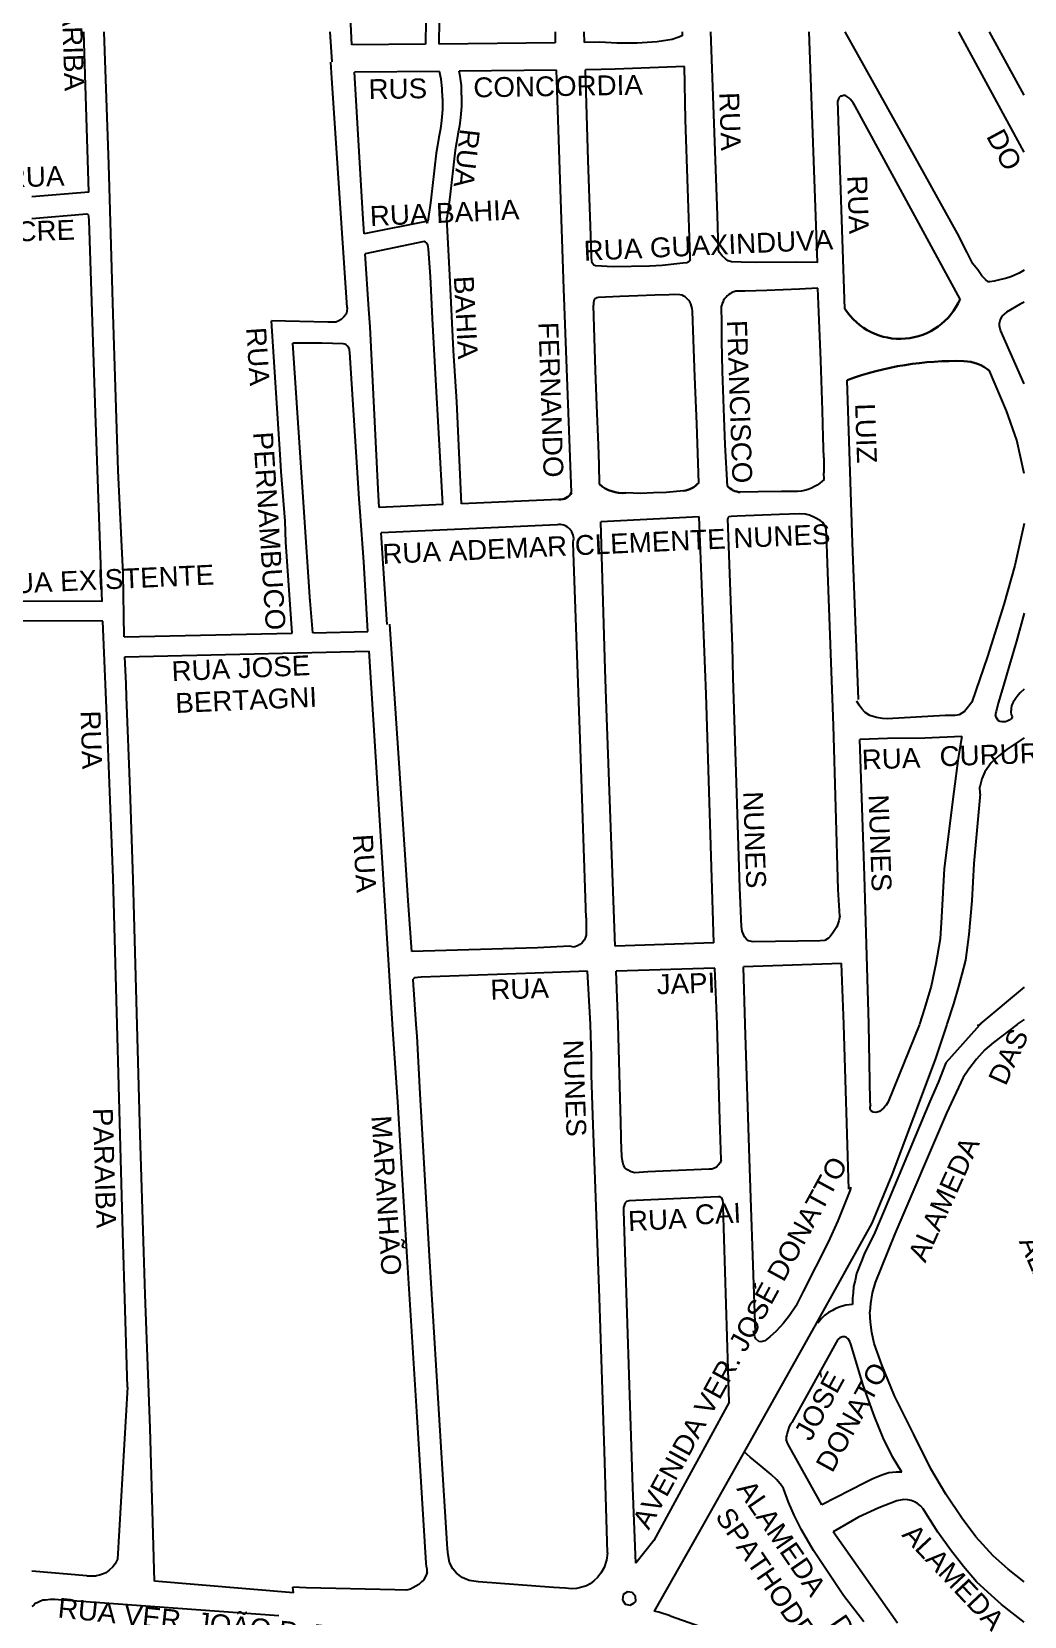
# Model space of a CAD drawing. Header units: millimetres. Extents: x 583 to 26013, y 350 to 21391.
# Drawn here: x 15091 to 15591, y 17086 to 17884 of the extents above; entities that cross this region are included whole.
import ezdxf

# ---------------------------------------------------------------- set-up
doc = ezdxf.new("R2010")
doc.units = ezdxf.units.MM
for name, color, linetype in [('105-QUADRAS_ESTRADAS', 80, 'Continuous'), ('110-CERCA_DE_ARAME', 10, 'Continuous'), ('RIOS', 140, 'Continuous')]:
    doc.layers.add(name, color=color, linetype=linetype)
doc.styles.add('EU', font='arial.ttf', dxfattribs={"height": 10})

msp = doc.modelspace()

# ---------------------------------------------------------------- linework, layer by layer
at = {"color": 0, "linetype": 'Continuous'}
for p, q in [((15290.67884, 17983.90372), (15289.61348, 17877.6609)), ((15296.45314, 17877.73433), (15297.67834, 17983.98698)), ((15377.31551, 17878.60241), (15369.63978, 17878.52001)), ((15289.61348, 17877.6609), (15252.46097, 17877.26206)), ((15354.81289, 17878.36084), (15296.45314, 17877.73433)), ((15296.66206, 17863.95804), (15253.73124, 17863.49716)), ((15355.57995, 17864.63847), (15306.53461, 17864.06403)), ((15378.11551, 17864.90241), (15370.16382, 17864.80928)), ((15356.71551, 17648.40241), (15307.71292, 17646.19786)), ((15298.20301, 17645.77002), (15266.29599, 17644.33457)), ((15355.81551, 17635.60241), (15267.154, 17631.61366)), ((15126.69072, 17596.97483), (15071.98746, 17597.17615)), ((15127.09564, 17586.97327), (15072.0349, 17587.17591)), ((15137.84634, 17579.10062), (15222.3917, 17581.01201)), ((15232.7246, 17581.24562), (15260.5819, 17581.87375)), ((15138.1741, 17569.10548), (15261.20701, 17571.88699))]:
    msp.add_line(p, q, dxfattribs=at)
at = {"color": 0, "linetype": 'Continuous', "lineweight": 30}
for centre, radius, start, end in [((15528.54299, 17762.17879), 32.93649, 212.66436182, 336.79751541), ((15556.51084, 17558.62497), 159.47723, 88.46350476, 109.98123066), ((15560.07544, 17697.07806), 20.97888, 49.80325714, 88.05624094), ((15388.84438, 17668.60374), 17.07377, 227.07072496, 275.27985501), ((15418.31083, 17664.24536), 11.60564, 275.95814381, 320.10955996), ((15448.61216, 17661.18419), 9.1952, 221.4073376, 266.90388732), ((15357.51917, 17654.5343), 6.18432, 262.53325241, 334.81304055)]:
    msp.add_arc(centre, radius, start, end, dxfattribs=at)
at = {"color": 0, "linetype": 'Continuous'}
msp.add_arc((15357.03147, 17628.53412), 7.17212, 346.84968009, 99.76102576, dxfattribs=at)
at = {"layer": '105-QUADRAS_ESTRADAS', "color": 0, "linetype": 'Continuous'}
for p, q in [((15252.46097, 17877.26206), (15250.70495, 17911.52429)), ((15120.01551, 17803.20241), (15117.41551, 17883.90241)), ((15130.01551, 17817.00241), (15127.71551, 17883.90241)), ((15242.51551, 17868.70241), (15241.61551, 17883.90241)), ((15354.91551, 17883.90241), (15354.81289, 17878.36084)), ((15369.63978, 17878.52001), (15369.41551, 17883.90241)), ((15385.91551, 17878.20241), (15377.31551, 17878.60241)), ((15406.31551, 17878.80241), (15396.21551, 17878.10241)), ((15413.71551, 17880.10241), (15406.31551, 17878.80241)), ((15416.61551, 17881.00241), (15413.71551, 17880.10241)), ((15418.81551, 17881.80241), (15416.61551, 17881.00241)), ((15418.91551, 17883.90241), (15418.81551, 17881.80241)), ((15436.61551, 17791.50241), (15433.31551, 17883.90241)), ((15486.91551, 17767.70241), (15482.81551, 17883.90241)), ((15532.11551, 17827.90241), (15500.91551, 17883.90241)), ((15591.11551, 17823.30241), (15558.21551, 17883.90241)), ((15591.11551, 17852.00241), (15573.61551, 17883.90241)), ((15396.21551, 17878.10241), (15385.91551, 17878.20241)), ((15242.41551, 17860.50241), (15241.91551, 17868.60241)), ((15258.01551, 17792.20241), (15253.73124, 17863.49716)), ((15297.41551, 17860.00241), (15296.66206, 17863.95804)), ((15307.02004, 17861.51552), (15306.53461, 17864.06403)), ((15359.21551, 17754.50241), (15355.57995, 17864.63847)), ((15371.51551, 17819.30241), (15370.16382, 17864.80928)), ((15385.01551, 17865.10241), (15378.11551, 17864.90241)), ((15420.01551, 17866.40241), (15385.01551, 17865.10241)), ((15420.51551, 17839.60241), (15420.01551, 17866.40241)), ((15298.01551, 17855.30241), (15297.41551, 17860.00241)), ((15298.11551, 17850.40241), (15298.01551, 17855.30241)), ((15307.62004, 17856.81552), (15307.02004, 17861.51552)), ((15307.72004, 17851.91552), (15307.62004, 17856.81552)), ((15298.11551, 17850.40241), (15298.11551, 17844.70241)), ((15307.72004, 17851.91552), (15307.72004, 17846.21552)), ((15497.81551, 17850.60241), (15497.31551, 17849.20241)), ((15500.81551, 17744.40241), (15497.31551, 17849.20241)), ((15498.61551, 17851.40241), (15497.81551, 17850.60241)), ((15499.31551, 17851.50241), (15498.61551, 17851.40241)), ((15500.11551, 17851.80241), (15499.31551, 17851.50241)), ((15501.11551, 17851.80241), (15500.11551, 17851.80241)), ((15501.81551, 17851.30241), (15501.11551, 17851.80241)), ((15502.71551, 17850.70241), (15501.81551, 17851.30241)), ((15503.41551, 17850.00241), (15502.71551, 17850.70241)), ((15504.51551, 17848.80241), (15503.41551, 17850.00241)), ((15505.11551, 17847.80241), (15504.51551, 17848.80241)), ((15506.01551, 17846.50241), (15505.11551, 17847.80241)), ((15297.61551, 17839.30241), (15297.11551, 17835.00241)), ((15298.11551, 17844.70241), (15297.61551, 17839.30241)), ((15307.22004, 17840.81552), (15306.72004, 17836.51552)), ((15307.72004, 17846.21552), (15307.22004, 17840.81552)), ((15422.91551, 17770.40241), (15420.51551, 17839.60241)), ((15558.81551, 17749.20241), (15506.01551, 17846.50241)), ((15296.21551, 17830.80241), (15295.51551, 17826.60241)), ((15297.11551, 17835.00241), (15296.21551, 17830.80241)), ((15305.82004, 17832.31552), (15305.12004, 17828.11552)), ((15306.72004, 17836.51552), (15305.82004, 17832.31552)), ((15294.91551, 17822.70241), (15294.11551, 17815.40241)), ((15295.51551, 17826.60241), (15294.91551, 17822.70241)), ((15304.52004, 17824.21552), (15303.72004, 17816.91552)), ((15305.12004, 17828.11552), (15304.52004, 17824.21552)), ((15557.51551, 17782.30241), (15532.11551, 17827.90241)), ((15132.21551, 17741.70241), (15130.01551, 17817.00241)), ((15294.11551, 17815.40241), (15292.91551, 17804.90241)), ((15303.72004, 17816.91552), (15302.52004, 17806.41552)), ((15373.21551, 17771.80241), (15371.51551, 17819.30241)), ((15120.01551, 17803.20241), (15091.21551, 17800.80241)), ((15091.21551, 17800.80241), (15091.21551, 17800.80241)), ((15292.91551, 17804.90241), (15292.01551, 17797.70241)), ((15301.62004, 17799.21552), (15300.32004, 17790.01552)), ((15302.52004, 17806.41552), (15301.62004, 17799.21552)), ((15258.61551, 17782.20241), (15258.01551, 17792.20241)), ((15292.01551, 17797.70241), (15290.71551, 17788.50241)), ((15437.21551, 17773.90241), (15436.61551, 17791.50241)), ((15091.21551, 17789.70241), (15091.21551, 17789.70241)), ((15290.71551, 17788.50241), (15258.61551, 17782.20241)), ((15288.91551, 17778.20241), (15259.21551, 17772.00241)), ((15289.51551, 17778.00241), (15288.91551, 17778.20241)), ((15290.01551, 17777.60241), (15289.51551, 17778.00241)), ((15290.31551, 17777.30241), (15290.01551, 17777.60241)), ((15290.51551, 17777.00241), (15290.31551, 17777.30241)), ((15290.71551, 17776.50241), (15290.51551, 17777.00241)), ((15290.91551, 17775.70241), (15290.71551, 17776.50241)), ((15291.01551, 17774.40241), (15290.91551, 17775.70241)), ((15261.01551, 17744.20241), (15259.21551, 17772.00241)), ((15292.01551, 17760.70241), (15291.01551, 17774.40241)), ((15373.21551, 17770.10241), (15373.21551, 17771.80241)), ((15373.31551, 17768.50241), (15373.21551, 17770.10241)), ((15373.51551, 17767.50241), (15373.31551, 17768.50241)), ((15373.91551, 17767.00241), (15373.51551, 17767.50241)), ((15374.41551, 17766.40241), (15373.91551, 17767.00241)), ((15419.21551, 17767.30241), (15408.71551, 17766.20241)), ((15421.11551, 17767.60241), (15419.21551, 17767.30241)), ((15421.71551, 17767.80241), (15421.11551, 17767.60241)), ((15422.31551, 17768.20241), (15421.71551, 17767.80241)), ((15422.81551, 17768.80241), (15422.31551, 17768.20241)), ((15422.91551, 17769.00241), (15422.81551, 17768.80241)), ((15422.91551, 17769.00241), (15422.91551, 17770.40241)), ((15437.71551, 17772.80241), (15437.21551, 17773.90241)), ((15438.91551, 17771.00241), (15437.71551, 17772.80241)), ((15440.61551, 17769.50241), (15438.91551, 17771.00241)), ((15442.01551, 17768.60241), (15440.61551, 17769.50241)), ((15443.61551, 17768.10241), (15442.01551, 17768.60241)), ((15448.51551, 17767.90241), (15443.61551, 17768.10241)), ((15456.51551, 17767.70241), (15448.51551, 17767.90241)), ((15476.41551, 17767.80241), (15456.51551, 17767.70241)), ((15486.91551, 17767.70241), (15476.41551, 17767.80241)), ((15293.11551, 17739.50241), (15292.01551, 17760.70241)), ((15303.71551, 17723.40241), (15301.81551, 17761.30241)), ((15375.11551, 17766.00241), (15374.41551, 17766.40241)), ((15384.01551, 17765.50241), (15375.11551, 17766.00241)), ((15402.31551, 17765.80241), (15384.01551, 17765.50241)), ((15408.71551, 17766.20241), (15402.31551, 17765.80241)), ((15588.51551, 17762.40241), (15584.31551, 17760.50241)), ((15591.11551, 17763.80241), (15588.51551, 17762.40241)), ((15363.11551, 17651.90241), (15359.21551, 17754.50241)), ((15396.51551, 17750.90241), (15387.51551, 17750.60241)), ((15405.01551, 17751.30241), (15396.51551, 17750.90241)), ((15412.21551, 17751.40241), (15405.01551, 17751.30241)), ((15415.11551, 17751.50241), (15412.21551, 17751.40241)), ((15417.71551, 17751.40241), (15415.11551, 17751.50241)), ((15418.91551, 17751.20241), (15417.71551, 17751.40241)), ((15419.71551, 17750.80241), (15418.91551, 17751.20241)), ((15441.51551, 17750.90241), (15440.91551, 17750.30241)), ((15442.31551, 17751.50241), (15441.51551, 17750.90241)), ((15443.21551, 17752.10241), (15442.31551, 17751.50241)), ((15443.91551, 17752.60241), (15443.21551, 17752.10241)), ((15444.81551, 17752.90241), (15443.91551, 17752.60241)), ((15445.91551, 17753.20241), (15444.81551, 17752.90241)), ((15450.31551, 17753.20241), (15445.91551, 17753.20241)), ((15461.41551, 17753.60241), (15450.31551, 17753.20241)), ((15477.91551, 17754.30241), (15461.41551, 17753.60241)), ((15487.21551, 17754.70241), (15477.91551, 17754.30241)), ((15487.71551, 17742.60241), (15487.21551, 17754.70241)), ((15261.61551, 17735.30241), (15261.01551, 17744.20241)), ((15374.21551, 17747.50241), (15374.11551, 17746.20241)), ((15374.51551, 17735.20241), (15374.11551, 17746.20241)), ((15374.31551, 17748.30241), (15374.21551, 17747.50241)), ((15374.51551, 17749.00241), (15374.31551, 17748.30241)), ((15374.81551, 17749.40241), (15374.51551, 17749.00241)), ((15375.11551, 17749.60241), (15374.81551, 17749.40241)), ((15375.61551, 17749.90241), (15375.11551, 17749.60241)), ((15376.61551, 17750.00241), (15375.61551, 17749.90241)), ((15387.51551, 17750.60241), (15376.61551, 17750.00241)), ((15420.31551, 17750.40241), (15419.71551, 17750.80241)), ((15420.81551, 17749.90241), (15420.31551, 17750.40241)), ((15421.61551, 17749.10241), (15420.81551, 17749.90241)), ((15422.21551, 17748.50241), (15421.61551, 17749.10241)), ((15422.61551, 17747.80241), (15422.21551, 17748.50241)), ((15423.11551, 17746.90241), (15422.61551, 17747.80241)), ((15423.61551, 17745.70241), (15423.11551, 17746.90241)), ((15423.91551, 17744.50241), (15423.61551, 17745.70241)), ((15424.01551, 17743.20241), (15423.91551, 17744.50241)), ((15424.51551, 17728.80241), (15424.01551, 17743.20241)), ((15439.01551, 17747.00241), (15438.71551, 17745.80241)), ((15438.81551, 17736.80241), (15438.71551, 17745.80241)), ((15439.41551, 17747.90241), (15439.01551, 17747.00241)), ((15439.71551, 17748.70241), (15439.41551, 17747.90241)), ((15440.31551, 17749.60241), (15439.71551, 17748.70241)), ((15440.91551, 17750.30241), (15440.31551, 17749.60241)), ((15589.11551, 17746.70241), (15582.21551, 17742.60241)), ((15591.11551, 17747.70241), (15589.11551, 17746.70241)), ((15134.81551, 17663.00241), (15132.21551, 17741.70241)), ((15213.21551, 17720.20241), (15212.01551, 17738.30241)), ((15375.21551, 17713.30241), (15374.51551, 17735.20241)), ((15438.81551, 17728.10241), (15438.81551, 17736.80241)), ((15488.61551, 17718.40241), (15487.71551, 17742.60241)), ((15579.01551, 17738.90241), (15578.61551, 17737.50241)), ((15578.61551, 17735.80241), (15578.61551, 17737.50241)), ((15579.11551, 17733.60241), (15578.61551, 17735.80241)), ((15579.91551, 17740.60241), (15579.01551, 17738.90241)), ((15582.21551, 17742.60241), (15579.91551, 17740.60241)), ((15228.51551, 17641.90241), (15222.71551, 17727.00241)), ((15237.41551, 17727.00241), (15222.71551, 17727.00241)), ((15248.01551, 17726.80241), (15237.41551, 17727.00241)), ((15425.21551, 17710.10241), (15424.51551, 17728.80241)), ((15439.21551, 17713.00241), (15438.81551, 17728.10241)), ((15591.11551, 17706.50241), (15579.11551, 17733.60241)), ((15216.41551, 17671.00241), (15213.21551, 17720.20241)), ((15248.91551, 17726.60241), (15248.01551, 17726.80241)), ((15249.61551, 17726.20241), (15248.91551, 17726.60241)), ((15250.21551, 17725.60241), (15249.61551, 17726.20241)), ((15250.71551, 17724.90241), (15250.21551, 17725.60241)), ((15251.21551, 17724.00241), (15250.71551, 17724.90241)), ((15251.31551, 17723.50241), (15251.21551, 17724.00241)), ((15251.51551, 17722.30241), (15251.31551, 17723.50241)), ((15298.20301, 17645.77002), (15294.51551, 17711.70241)), ((15375.81551, 17695.60241), (15375.21551, 17713.30241)), ((15439.91551, 17689.50241), (15439.21551, 17713.00241)), ((15489.51551, 17693.10241), (15488.61551, 17718.40241)), ((15582.21551, 17693.00241), (15573.61551, 17713.10241)), ((15426.21551, 17686.40241), (15425.21551, 17710.10241)), ((15504.61551, 17626.50241), (15502.01551, 17708.50241)), ((15307.71292, 17646.19786), (15305.31551, 17697.50241)), ((15376.61551, 17675.80241), (15375.81551, 17695.60241)), ((15440.41551, 17675.90241), (15439.91551, 17689.50241)), ((15489.91551, 17679.70241), (15489.51551, 17693.10241)), ((15587.41551, 17678.20241), (15582.21551, 17693.00241)), ((15427.21551, 17656.80241), (15426.21551, 17686.40241)), ((15490.21551, 17669.30241), (15489.91551, 17679.70241)), ((15377.01551, 17665.90241), (15376.61551, 17675.80241)), ((15441.71551, 17655.10241), (15440.41551, 17675.90241)), ((15591.11551, 17661.50241), (15587.41551, 17678.20241)), ((15216.91551, 17662.40241), (15216.41551, 17671.00241)), ((15377.21551, 17656.10241), (15377.01551, 17665.90241)), ((15490.21551, 17669.30241), (15490.21551, 17661.80241)), ((15136.51551, 17628.00241), (15134.81551, 17663.00241)), ((15486.81551, 17655.60241), (15485.51551, 17654.90241)), ((15488.21551, 17656.60241), (15486.81551, 17655.60241)), ((15489.41551, 17657.50241), (15488.21551, 17656.60241)), ((15490.31551, 17658.40241), (15489.41551, 17657.50241)), ((15490.31551, 17658.40241), (15490.21551, 17661.80241)), ((15256.71551, 17642.10241), (15256.11551, 17648.70241)), ((15266.29599, 17644.33457), (15265.67418, 17653.55347)), ((15397.81551, 17651.40241), (15390.41551, 17651.60241)), ((15404.41551, 17651.60241), (15397.81551, 17651.40241)), ((15410.81551, 17651.90241), (15404.41551, 17651.60241)), ((15419.51551, 17652.70241), (15410.81551, 17651.90241)), ((15457.11551, 17652.10241), (15448.11551, 17652.00241)), ((15468.91551, 17652.30241), (15457.11551, 17652.10241)), ((15476.91551, 17652.40241), (15468.91551, 17652.30241)), ((15478.81551, 17652.60241), (15476.91551, 17652.40241)), ((15480.41551, 17652.90241), (15478.81551, 17652.60241)), ((15482.21551, 17653.40241), (15480.41551, 17652.90241)), ((15483.91551, 17654.00241), (15482.21551, 17653.40241)), ((15485.51551, 17654.90241), (15483.91551, 17654.00241)), ((15231.31551, 17599.30241), (15228.51551, 17641.90241)), ((15258.51551, 17617.00241), (15256.71551, 17642.10241)), ((15427.41551, 17639.60241), (15377.91551, 17637.00241)), ((15430.91551, 17550.30241), (15427.41551, 17639.60241)), ((15442.31551, 17639.60241), (15441.91551, 17639.10241)), ((15443.51551, 17639.80241), (15442.31551, 17639.60241)), ((15446.61551, 17639.90241), (15443.51551, 17639.80241)), ((15467.81551, 17640.70241), (15446.61551, 17639.90241)), ((15219.21551, 17626.90241), (15218.81551, 17637.40241)), ((15270.27418, 17585.35347), (15267.154, 17631.61366)), ((15380.11551, 17562.70241), (15377.91551, 17637.00241)), ((15441.91551, 17639.10241), (15441.81551, 17638.60241)), ((15444.21551, 17574.40241), (15441.81551, 17638.60241)), ((15591.11551, 17636.30241), (15586.41551, 17615.10241)), ((15137.21551, 17611.00241), (15136.51551, 17628.00241)), ((15222.3917, 17581.01201), (15219.21551, 17626.90241)), ((15364.11551, 17621.50241), (15364.01551, 17626.90241)), ((15507.71551, 17547.60241), (15504.61551, 17626.50241)), ((15260.5819, 17581.87375), (15258.51551, 17617.00241)), ((15367.51551, 17527.80241), (15364.11551, 17621.50241)), ((15495.11551, 17534.50241), (15492.01551, 17616.20241)), ((15137.84634, 17579.10062), (15137.21551, 17611.00241)), ((15586.41551, 17615.10241), (15580.91551, 17595.50241)), ((15232.7246, 17581.24562), (15231.31551, 17599.30241)), ((15231.41551, 17597.20241), (15231.31551, 17597.90241)), ((15231.51551, 17596.60241), (15231.41551, 17597.20241)), ((15231.52737, 17596.58759), (15231.51551, 17596.60241)), ((15580.91551, 17595.50241), (15572.61551, 17569.20241)), ((15591.11551, 17591.00241), (15587.21551, 17577.00241)), ((15587.21551, 17577.00241), (15583.71551, 17565.00241)), ((15138.71551, 17555.50241), (15138.1741, 17569.10548)), ((15444.51551, 17558.50241), (15444.21551, 17574.40241)), ((15572.61551, 17569.20241), (15564.71551, 17546.30241)), ((15380.71551, 17543.00241), (15380.11551, 17562.70241)), ((15583.71551, 17565.00241), (15580.61551, 17554.60241)), ((15138.91551, 17548.90241), (15138.71551, 17555.50241)), ((15447.81551, 17452.70241), (15444.51551, 17558.50241)), ((15580.61551, 17554.60241), (15578.01551, 17545.80241)), ((15591.11551, 17552.80241), (15589.11551, 17551.00241)), ((15434.81551, 17425.10241), (15430.91551, 17550.30241)), ((15506.91551, 17546.40241), (15506.81551, 17546.90241)), ((15507.91551, 17544.70241), (15506.91551, 17546.40241)), ((15509.31551, 17542.90241), (15507.91551, 17544.70241)), ((15563.11551, 17544.00241), (15561.01551, 17541.60241)), ((15564.71551, 17546.30241), (15563.11551, 17544.00241)), ((15578.01551, 17545.80241), (15576.91551, 17541.50241)), ((15584.71551, 17544.40241), (15584.51551, 17543.20241)), ((15585.11551, 17545.30241), (15584.71551, 17544.40241)), ((15585.61551, 17546.30241), (15585.11551, 17545.30241)), ((15586.31551, 17547.50241), (15585.61551, 17546.30241)), ((15587.01551, 17548.50241), (15586.31551, 17547.50241)), ((15588.11551, 17549.80241), (15587.01551, 17548.50241)), ((15589.11551, 17551.00241), (15588.11551, 17549.80241)), ((15385.11551, 17423.30241), (15380.71551, 17543.00241)), ((15511.01551, 17541.00241), (15509.31551, 17542.90241)), ((15513.41551, 17539.60241), (15511.01551, 17541.00241)), ((15516.71551, 17538.60241), (15513.41551, 17539.60241)), ((15519.71551, 17538.00241), (15516.71551, 17538.60241)), ((15522.11551, 17537.80241), (15519.71551, 17538.00241)), ((15551.31551, 17539.50241), (15522.11551, 17537.80241)), ((15553.81551, 17539.60241), (15551.31551, 17539.50241)), ((15556.41551, 17539.50241), (15553.81551, 17539.60241)), ((15558.31551, 17539.90241), (15556.41551, 17539.50241)), ((15561.01551, 17541.60241), (15558.31551, 17539.90241)), ((15576.71551, 17540.50241), (15576.61551, 17539.70241)), ((15576.91551, 17538.70241), (15576.61551, 17539.70241)), ((15576.91551, 17541.50241), (15576.71551, 17540.50241)), ((15577.41551, 17537.80241), (15576.91551, 17538.70241)), ((15578.01551, 17537.00241), (15577.41551, 17537.80241)), ((15578.81551, 17536.50241), (15578.01551, 17537.00241)), ((15579.91551, 17536.30241), (15578.81551, 17536.50241)), ((15580.81551, 17536.30241), (15579.91551, 17536.30241)), ((15581.71551, 17536.40241), (15580.81551, 17536.30241)), ((15582.61551, 17536.70241), (15581.71551, 17536.40241)), ((15583.51551, 17537.10241), (15582.61551, 17536.70241)), ((15584.61551, 17537.90241), (15583.51551, 17537.10241)), ((15584.51551, 17543.20241), (15584.51551, 17542.10241)), ((15584.61551, 17541.00241), (15584.51551, 17542.10241)), ((15584.71551, 17540.00241), (15584.61551, 17541.00241)), ((15585.21551, 17539.00241), (15584.61551, 17537.90241)), ((15585.21551, 17539.00241), (15584.71551, 17540.00241)), ((15370.51551, 17437.60241), (15367.51551, 17527.80241)), ((15497.41551, 17451.80241), (15495.11551, 17534.50241)), ((15522.21551, 17527.90241), (15508.31551, 17527.40241)), ((15510.61551, 17458.80241), (15508.31551, 17527.40241)), ((15559.61551, 17529.00241), (15541.11551, 17528.10241)), ((15559.61551, 17529.00241), (15557.91551, 17518.10241)), ((15591.11551, 17528.30241), (15582.41551, 17522.40241)), ((15582.41551, 17522.40241), (15578.41551, 17519.20241)), ((15557.91551, 17518.10241), (15555.61551, 17501.30241)), ((15574.51551, 17515.70241), (15571.31551, 17511.10241)), ((15578.41551, 17519.20241), (15574.51551, 17515.70241)), ((15569.71551, 17507.70241), (15568.81551, 17503.60241)), ((15569.01551, 17500.00241), (15568.81551, 17503.60241)), ((15571.31551, 17511.10241), (15569.71551, 17507.70241)), ((15132.31551, 17457.70241), (15130.51551, 17501.00241)), ((15142.31551, 17457.10241), (15140.71551, 17502.30241)), ((15555.61551, 17501.30241), (15550.81551, 17462.40241)), ((15569.01551, 17500.00241), (15565.81551, 17464.90241)), ((15565.81551, 17464.90241), (15564.81551, 17446.10241)), ((15145.91551, 17328.30241), (15142.31551, 17457.10241)), ((15512.81551, 17384.00241), (15510.61551, 17458.80241)), ((15550.81551, 17462.40241), (15549.41551, 17437.90241)), ((15282.61551, 17420.60241), (15280.91551, 17443.80241)), ((15564.81551, 17446.10241), (15563.21551, 17429.20241)), ((15370.51551, 17437.60241), (15370.41551, 17428.90241)), ((15549.41551, 17437.90241), (15548.71551, 17427.10241)), ((15367.31551, 17424.10241), (15366.11551, 17423.50241)), ((15368.31551, 17424.80241), (15367.31551, 17424.10241)), ((15369.41551, 17426.30241), (15368.31551, 17424.80241)), ((15370.01551, 17427.30241), (15369.41551, 17426.30241)), ((15370.41551, 17428.90241), (15370.01551, 17427.30241)), ((15434.81551, 17425.10241), (15385.11551, 17423.30241)), ((15548.71551, 17427.10241), (15546.61551, 17414.50241)), ((15563.21551, 17429.20241), (15561.51551, 17416.30241)), ((15345.91551, 17422.50241), (15282.61551, 17420.60241)), ((15362.31551, 17423.30241), (15345.91551, 17422.50241)), ((15364.21551, 17422.90241), (15362.31551, 17423.30241)), ((15366.11551, 17423.50241), (15364.21551, 17422.90241)), ((15561.51551, 17416.30241), (15559.61551, 17409.30241)), ((15287.31551, 17407.70241), (15285.61551, 17407.50241)), ((15344.81551, 17409.80241), (15287.31551, 17407.70241)), ((15371.11551, 17410.70241), (15344.81551, 17409.80241)), ((15372.71551, 17384.00241), (15371.11551, 17410.70241)), ((15435.31551, 17412.30241), (15385.51551, 17410.80241)), ((15386.51551, 17384.00241), (15385.51551, 17410.80241)), ((15436.41551, 17384.00241), (15435.31551, 17412.30241)), ((15499.11551, 17414.60241), (15449.71551, 17412.90241)), ((15450.51551, 17384.00241), (15449.71551, 17412.90241)), ((15500.31551, 17384.00241), (15499.11551, 17414.60241)), ((15546.61551, 17414.50241), (15544.21551, 17403.20241)), ((15559.61551, 17409.30241), (15558.01551, 17403.00241)), ((15283.61551, 17407.00241), (15283.41551, 17406.70241)), ((15283.41551, 17406.40241), (15283.41551, 17406.70241)), ((15284.91551, 17384.00241), (15283.41551, 17406.40241)), ((15283.81551, 17407.20241), (15283.61551, 17407.00241)), ((15284.21551, 17407.40241), (15283.81551, 17407.20241)), ((15285.61551, 17407.50241), (15284.21551, 17407.40241)), ((15544.21551, 17403.20241), (15540.81551, 17392.00241)), ((15558.01551, 17403.00241), (15555.51551, 17394.30241)), ((15591.11551, 17402.70241), (15568.71551, 17384.00241)), ((15540.81551, 17392.00241), (15538.41551, 17384.00241)), ((15555.51551, 17394.30241), (15552.11551, 17384.00241)), ((15372.71551, 17384.00241), (15372.71551, 17384.00241)), ((15373.11551, 17367.80241), (15372.71551, 17383.90241)), ((15386.51551, 17384.00241), (15386.51551, 17384.00241)), ((15388.01551, 17334.60241), (15386.51551, 17383.90241)), ((15436.41551, 17384.00241), (15436.41551, 17384.00241)), ((15437.81551, 17335.90241), (15436.41551, 17383.90241)), ((15450.51551, 17384.00241), (15450.51551, 17384.00241)), ((15452.81551, 17316.40241), (15450.51551, 17383.90241)), ((15500.31551, 17384.00241), (15500.31551, 17384.00241)), ((15502.81551, 17300.90241), (15500.31551, 17383.90241)), ((15512.81551, 17384.00241), (15512.81551, 17384.00241)), ((15513.51551, 17345.60241), (15512.81551, 17383.90241)), ((15538.41551, 17383.90241), (15522.61551, 17344.90241)), ((15538.41551, 17384.00241), (15538.41551, 17384.00241)), ((15552.11551, 17383.90241), (15546.21551, 17366.20241)), ((15570.17415, 17385.22011), (15551.71551, 17364.60241)), ((15552.11551, 17384.00241), (15552.11551, 17384.00241)), ((15568.71551, 17383.90241), (15567.81551, 17383.10241)), ((15567.91551, 17383.90241), (15567.81551, 17383.10241)), ((15567.91551, 17384.00241), (15567.91551, 17384.00241)), ((15568.71551, 17384.00241), (15568.71551, 17384.00241)), ((15587.61551, 17383.90241), (15575.71551, 17374.90241)), ((15591.11551, 17386.40241), (15587.61551, 17384.00241)), ((15587.61551, 17384.00241), (15587.61551, 17384.00241)), ((15373.21551, 17358.50241), (15373.11551, 17367.80241)), ((15571.31551, 17371.20241), (15567.11551, 17366.50241)), ((15575.71551, 17374.90241), (15571.31551, 17371.20241)), ((15546.21551, 17366.20241), (15524.41551, 17308.20241)), ((15551.71551, 17364.60241), (15547.71551, 17354.70241)), ((15563.21551, 17361.40241), (15560.31551, 17357.20241)), ((15567.11551, 17366.50241), (15563.21551, 17361.40241)), ((15547.71551, 17354.70241), (15543.61551, 17345.10241)), ((15560.31551, 17357.20241), (15552.01551, 17339.30241)), ((15513.61551, 17343.30241), (15513.51551, 17345.60241)), ((15543.61551, 17345.10241), (15520.61551, 17290.20241)), ((15522.61551, 17344.90241), (15521.61551, 17343.20241)), ((15377.11551, 17246.20241), (15373.91551, 17338.10241)), ((15438.41551, 17315.70241), (15437.81551, 17335.90241)), ((15513.61551, 17343.30241), (15513.51551, 17342.60241)), ((15513.51551, 17341.60241), (15513.51551, 17342.60241)), ((15513.71551, 17340.80241), (15513.51551, 17341.60241)), ((15514.21551, 17340.20241), (15513.71551, 17340.80241)), ((15515.01551, 17339.70241), (15514.21551, 17340.20241)), ((15516.31551, 17339.60241), (15515.01551, 17339.70241)), ((15518.21551, 17340.10241), (15516.31551, 17339.60241)), ((15519.31551, 17340.90241), (15518.21551, 17340.10241)), ((15520.41551, 17341.90241), (15519.31551, 17340.90241)), ((15521.61551, 17343.20241), (15520.41551, 17341.90241)), ((15552.01551, 17339.30241), (15526.01551, 17278.50241)), ((15147.71551, 17269.40241), (15145.91551, 17328.30241)), ((15388.31551, 17320.10241), (15388.01551, 17334.60241)), ((15436.11551, 17312.10241), (15435.11551, 17311.50241)), ((15437.01551, 17313.00241), (15436.11551, 17312.10241)), ((15438.01551, 17314.20241), (15437.01551, 17313.00241)), ((15438.41551, 17315.70241), (15438.01551, 17314.20241)), ((15453.41551, 17296.60241), (15452.81551, 17316.40241)), ((15432.41551, 17311.10241), (15401.51551, 17309.70241)), ((15433.81551, 17311.10241), (15432.41551, 17311.10241)), ((15435.11551, 17311.50241), (15433.81551, 17311.10241)), ((15524.41551, 17308.20241), (15514.31551, 17283.80241)), ((15437.11551, 17297.10241), (15395.51551, 17295.20241)), ((15438.01551, 17297.00241), (15437.11551, 17297.10241)), ((15438.61551, 17296.50241), (15438.01551, 17297.00241)), ((15439.01551, 17296.10241), (15438.61551, 17296.50241)), ((15439.31551, 17295.30241), (15439.01551, 17296.10241)), ((15455.71551, 17228.70241), (15453.41551, 17296.60241)), ((15503.21551, 17300.10241), (15497.21551, 17285.00241)), ((15503.81551, 17302.00241), (15503.21551, 17300.10241)), ((15389.71551, 17293.30241), (15389.51551, 17292.00241)), ((15389.51551, 17290.10241), (15389.51551, 17292.00241)), ((15393.91551, 17150.60241), (15389.51551, 17290.10241)), ((15390.11551, 17294.10241), (15389.71551, 17293.30241)), ((15390.81551, 17294.70241), (15390.11551, 17294.10241)), ((15392.11551, 17295.00241), (15390.81551, 17294.70241)), ((15395.51551, 17295.20241), (15392.11551, 17295.00241)), ((15439.41551, 17294.10241), (15439.31551, 17295.30241)), ((15439.51551, 17292.30241), (15439.41551, 17294.10241)), ((15442.51551, 17193.70241), (15439.51551, 17292.30241)), ((15520.61551, 17290.20241), (15515.81551, 17279.10241)), ((15514.31551, 17283.80241), (15486.51551, 17233.70241)), ((15497.21551, 17285.00241), (15492.41551, 17274.20241)), ((15492.41551, 17274.20241), (15479.81551, 17249.40241)), ((15512.51551, 17272.30241), (15510.71551, 17268.70241)), ((15515.81551, 17279.10241), (15512.51551, 17272.30241)), ((15526.01551, 17278.50241), (15516.01551, 17254.00241)), ((15148.41551, 17247.90241), (15147.71551, 17269.40241)), ((15509.41551, 17265.60241), (15507.91551, 17261.90241)), ((15510.71551, 17268.70241), (15509.41551, 17265.60241)), ((15506.71551, 17258.40241), (15505.91551, 17255.00241)), ((15507.91551, 17261.90241), (15506.71551, 17258.40241)), ((15479.81551, 17249.40241), (15476.01551, 17242.00241)), ((15504.91551, 17248.80241), (15504.61551, 17246.00241)), ((15505.21551, 17252.00241), (15504.91551, 17248.80241)), ((15505.91551, 17255.00241), (15505.21551, 17252.00241)), ((15514.51551, 17248.80241), (15513.61551, 17243.30241)), ((15516.01551, 17254.00241), (15514.51551, 17248.80241)), ((15150.81551, 17180.50241), (15148.41551, 17247.90241)), ((15379.71551, 17168.90241), (15377.11551, 17246.20241)), ((15476.01551, 17242.00241), (15472.91551, 17237.30241)), ((15496.31551, 17240.90241), (15494.51551, 17239.80241)), ((15498.41551, 17241.70241), (15496.31551, 17240.90241)), ((15501.31551, 17242.50241), (15498.41551, 17241.70241)), ((15504.61551, 17242.90241), (15501.31551, 17242.50241)), ((15504.61551, 17246.00241), (15504.61551, 17242.90241)), ((15513.61551, 17243.30241), (15513.41551, 17239.20241)), ((15486.51551, 17233.70241), (15450.01551, 17168.60241)), ((15469.91551, 17233.40241), (15466.21551, 17229.40241)), ((15472.91551, 17237.30241), (15469.91551, 17233.40241)), ((15489.01551, 17235.80241), (15487.11551, 17233.40241)), ((15490.61551, 17237.40241), (15489.01551, 17235.80241)), ((15492.61551, 17238.90241), (15490.61551, 17237.40241)), ((15494.51551, 17239.80241), (15492.61551, 17238.90241)), ((15513.71551, 17234.00241), (15513.41551, 17239.20241)), ((15514.31551, 17228.80241), (15513.71551, 17234.00241)), ((15455.41551, 17226.50241), (15454.81551, 17229.60241)), ((15455.91551, 17225.50241), (15455.41551, 17226.50241)), ((15457.51551, 17224.30241), (15455.91551, 17225.50241)), ((15458.51551, 17224.10241), (15457.51551, 17224.30241)), ((15460.41551, 17224.60241), (15458.51551, 17224.10241)), ((15463.01551, 17226.60241), (15460.41551, 17224.60241)), ((15466.21551, 17229.40241), (15463.01551, 17226.60241)), ((15497.21551, 17225.20241), (15474.11551, 17183.50241)), ((15498.31551, 17226.00241), (15497.21551, 17225.20241)), ((15499.61551, 17226.50241), (15498.31551, 17226.00241)), ((15500.71551, 17226.50241), (15499.61551, 17226.50241)), ((15501.61551, 17226.20241), (15500.71551, 17226.50241)), ((15502.41551, 17225.50241), (15501.61551, 17226.20241)), ((15503.21551, 17224.20241), (15502.41551, 17225.50241)), ((15503.71551, 17222.80241), (15503.21551, 17224.20241)), ((15515.51551, 17223.20241), (15514.31551, 17228.80241)), ((15510.01551, 17202.20241), (15503.71551, 17222.80241)), ((15519.41551, 17212.40241), (15515.51551, 17223.20241)), ((15525.81551, 17196.80241), (15519.41551, 17212.40241)), ((15139.41551, 17201.20241), (15134.41551, 17114.60241)), ((15515.71551, 17186.40241), (15510.01551, 17202.20241)), ((15442.51551, 17193.70241), (15432.21551, 17174.80241)), ((15535.51551, 17177.30241), (15525.81551, 17196.80241)), ((15520.11551, 17175.70241), (15515.71551, 17186.40241)), ((15153.11551, 17103.50241), (15150.81551, 17180.50241)), ((15471.61551, 17177.20241), (15471.21551, 17176.20241)), ((15471.21551, 17176.20241), (15471.21551, 17174.90241)), ((15471.91551, 17178.80241), (15471.61551, 17177.20241)), ((15472.71551, 17181.40241), (15471.91551, 17178.80241)), ((15473.61551, 17182.90241), (15472.71551, 17181.40241)), ((15474.11551, 17183.50241), (15473.61551, 17182.90241)), ((15544.11551, 17160.10241), (15535.51551, 17177.30241)), ((15432.21551, 17174.80241), (15419.41551, 17151.20241)), ((15450.01551, 17168.60241), (15427.41551, 17128.40241)), ((15453.11551, 17165.90241), (15450.01551, 17168.60241)), ((15472.11551, 17172.70241), (15471.21551, 17174.90241)), ((15489.21551, 17142.00241), (15472.11551, 17172.70241)), ((15524.71551, 17166.20241), (15520.11551, 17175.70241)), ((15458.61551, 17161.40241), (15453.11551, 17165.90241)), ((15463.61551, 17157.20241), (15458.61551, 17161.40241)), ((15529.51551, 17158.40241), (15524.71551, 17166.20241)), ((15300.61551, 17119.80241), (15298.31551, 17157.20241)), ((15466.51551, 17154.50241), (15463.61551, 17157.20241)), ((15468.81551, 17151.70241), (15466.51551, 17154.50241)), ((15510.91551, 17153.00241), (15489.21551, 17142.00241)), ((15514.61551, 17154.80241), (15510.91551, 17153.00241)), ((15517.71551, 17156.20241), (15514.61551, 17154.80241)), ((15519.91551, 17157.10241), (15517.71551, 17156.20241)), ((15522.91551, 17158.00241), (15519.91551, 17157.10241)), ((15526.61551, 17158.40241), (15522.91551, 17158.00241)), ((15529.51551, 17158.40241), (15526.61551, 17158.40241)), ((15551.71551, 17147.40241), (15544.11551, 17160.10241)), ((15395.51551, 17112.60241), (15393.91551, 17150.60241)), ((15419.41551, 17151.20241), (15404.51551, 17123.90241)), ((15469.91551, 17150.20241), (15468.81551, 17151.70241)), ((15472.31551, 17143.30241), (15469.91551, 17150.20241)), ((15530.51551, 17144.70241), (15526.91551, 17143.90241)), ((15532.51551, 17144.50241), (15530.51551, 17144.70241)), ((15534.11551, 17144.10241), (15532.51551, 17144.50241)), ((15559.81551, 17135.00241), (15551.71551, 17147.40241)), ((15475.31551, 17136.70241), (15472.31551, 17143.30241)), ((15478.91551, 17129.30241), (15475.31551, 17136.70241)), ((15517.81551, 17140.50241), (15507.61551, 17135.70241)), ((15526.91551, 17143.90241), (15517.81551, 17140.50241)), ((15535.91551, 17143.50241), (15534.11551, 17144.10241)), ((15537.41551, 17142.60241), (15535.91551, 17143.50241)), ((15538.91551, 17141.40241), (15537.41551, 17142.60241)), ((15540.21551, 17139.90241), (15538.91551, 17141.40241)), ((15541.51551, 17137.80241), (15540.21551, 17139.90241)), ((15547.61551, 17128.10241), (15541.51551, 17137.80241)), ((15427.41551, 17128.40241), (15404.71551, 17088.40241)), ((15485.01551, 17118.90241), (15478.91551, 17129.30241)), ((15507.61551, 17135.70241), (15494.81551, 17128.30241)), ((15527.21551, 17082.30241), (15494.81551, 17128.30241)), ((15566.81551, 17125.90241), (15559.81551, 17135.00241)), ((15404.51551, 17123.90241), (15395.51551, 17112.60241)), ((15554.01551, 17119.20241), (15547.61551, 17128.10241)), ((15575.41551, 17116.30241), (15566.81551, 17125.90241)), ((15134.41551, 17114.60241), (15133.21551, 17112.30241)), ((15300.91551, 17116.70241), (15300.61551, 17119.80241)), ((15301.61551, 17112.90241), (15300.91551, 17116.70241)), ((15303.31551, 17109.70241), (15301.61551, 17112.90241)), ((15500.01551, 17096.30241), (15485.01551, 17118.90241)), ((15560.51551, 17110.90241), (15554.01551, 17119.20241)), ((15583.11551, 17109.50241), (15575.41551, 17116.30241)), ((15091.21551, 17108.60241), (15091.21551, 17108.60241)), ((15118.91551, 17106.20241), (15091.21551, 17108.60241)), ((15118.91551, 17106.20241), (15123.61551, 17106.20241)), ((15125.41551, 17106.60241), (15123.61551, 17106.20241)), ((15126.91551, 17107.00241), (15125.41551, 17106.60241)), ((15128.51551, 17107.70241), (15126.91551, 17107.00241)), ((15130.21551, 17109.00241), (15128.51551, 17107.70241)), ((15132.11551, 17110.80241), (15130.21551, 17109.00241)), ((15133.21551, 17112.30241), (15132.11551, 17110.80241)), ((15305.21551, 17107.50241), (15303.31551, 17109.70241)), ((15308.01551, 17105.40241), (15305.21551, 17107.50241)), ((15311.51551, 17103.80241), (15308.01551, 17105.40241)), ((15567.11551, 17103.20241), (15560.51551, 17110.90241)), ((15591.11551, 17103.10241), (15583.11551, 17109.50241)), ((15223.01551, 17097.60241), (15153.11551, 17103.50241)), ((15229.41551, 17100.20241), (15222.81551, 17100.50241)), ((15223.01551, 17097.60241), (15222.81551, 17100.50241)), ((15274.11551, 17099.10241), (15229.41551, 17100.20241)), ((15316.21551, 17103.10241), (15311.51551, 17103.80241)), ((15354.01551, 17100.30241), (15316.21551, 17103.10241)), ((15389.19964, 17096.77304), (15388.70964, 17094.12504)), ((15391.29264, 17098.16404), (15389.19964, 17096.77304)), ((15393.71964, 17097.80404), (15391.29264, 17098.16404)), ((15395.33764, 17095.75204), (15393.71964, 17097.80404)), ((15574.61551, 17096.20241), (15567.11551, 17103.20241)), ((15092.21551, 17091.40241), (15091.21551, 17090.70241)), ((15093.01551, 17092.20241), (15092.21551, 17091.40241)), ((15093.91551, 17092.60241), (15093.01551, 17092.20241)), ((15095.21551, 17093.30241), (15093.91551, 17092.60241)), ((15096.81551, 17093.90241), (15095.21551, 17093.30241)), ((15098.21551, 17094.00241), (15096.81551, 17093.90241)), ((15100.61551, 17094.20241), (15098.21551, 17094.00241)), ((15102.91551, 17094.20241), (15100.61551, 17094.20241)), ((15104.71551, 17094.10241), (15102.91551, 17094.20241)), ((15215.61551, 17086.00241), (15104.71551, 17094.10241)), ((15388.70964, 17094.12504), (15390.19364, 17091.96204)), ((15390.19364, 17091.96204), (15392.59364, 17091.38904)), ((15392.59364, 17091.38904), (15394.61464, 17092.52004)), ((15394.61464, 17092.52004), (15395.53664, 17093.21004)), ((15395.53664, 17093.21004), (15395.33764, 17095.75204)), ((15395.53664, 17093.21004), (15395.53664, 17093.21004)), ((15407.11551, 17087.90241), (15404.71551, 17088.40241)), ((15510.41551, 17083.00241), (15500.01551, 17096.30241)), ((15579.71551, 17091.70241), (15574.61551, 17096.20241)), ((15585.01551, 17087.50241), (15579.71551, 17091.70241)), ((15412.71551, 17086.00241), (15407.11551, 17087.90241)), ((15412.71551, 17086.00241), (15533.43464, 17043.88404)), ((15591.11551, 17082.90241), (15585.01551, 17087.50241))]:
    msp.add_line(p, q, dxfattribs=at)
at = {"layer": '110-CERCA_DE_ARAME', "color": 0, "linetype": 'Continuous'}
for p, q in [((15247.21551, 17787.50241), (15242.41551, 17860.50241)), ((15119.01551, 17792.10241), (15091.21551, 17789.70241)), ((15119.51551, 17791.90241), (15119.01551, 17792.10241)), ((15119.91551, 17791.30241), (15119.51551, 17791.90241)), ((15120.01551, 17790.70241), (15119.91551, 17791.30241)), ((15120.21551, 17789.10241), (15120.01551, 17790.70241)), ((15123.31551, 17691.80241), (15120.21551, 17789.10241)), ((15250.01551, 17745.10241), (15247.21551, 17787.50241)), ((15301.81551, 17761.30241), (15300.32004, 17790.01552)), ((15562.41551, 17772.80241), (15557.51551, 17782.30241)), ((15565.31551, 17767.00241), (15562.41551, 17772.80241)), ((15567.71551, 17764.00241), (15565.31551, 17767.00241)), ((15569.81551, 17761.00241), (15567.71551, 17764.00241)), ((15571.61551, 17759.20241), (15569.81551, 17761.00241)), ((15572.91551, 17757.90241), (15571.61551, 17759.20241)), ((15579.31551, 17759.10241), (15575.91551, 17758.30241)), ((15581.61551, 17759.60241), (15579.31551, 17759.10241)), ((15584.31551, 17760.50241), (15581.61551, 17759.60241)), ((15573.81551, 17757.90241), (15572.91551, 17757.90241)), ((15575.91551, 17758.30241), (15573.81551, 17757.90241)), ((15249.91551, 17743.00241), (15249.51551, 17741.70241)), ((15250.01551, 17745.10241), (15249.91551, 17743.00241)), ((15240.31551, 17737.70241), (15212.01551, 17738.30241)), ((15242.21551, 17737.60241), (15240.31551, 17737.70241)), ((15244.41551, 17737.60241), (15242.21551, 17737.60241)), ((15245.61551, 17738.20241), (15244.41551, 17737.60241)), ((15247.11551, 17739.00241), (15245.61551, 17738.20241)), ((15248.41551, 17740.40241), (15247.11551, 17739.00241)), ((15249.51551, 17741.70241), (15248.41551, 17740.40241)), ((15265.67418, 17653.55347), (15261.61551, 17735.30241)), ((15294.51551, 17711.70241), (15293.11551, 17739.50241)), ((15256.11551, 17648.70241), (15251.51551, 17722.30241)), ((15305.31551, 17697.50241), (15303.71551, 17723.40241)), ((15126.51551, 17601.30241), (15123.31551, 17691.80241)), ((15218.81551, 17637.40241), (15216.91551, 17662.40241)), ((15477.71551, 17641.10241), (15467.81551, 17640.70241)), ((15480.91551, 17641.00241), (15477.71551, 17641.10241)), ((15483.01551, 17640.40241), (15480.91551, 17641.00241)), ((15485.51551, 17639.30241), (15483.01551, 17640.40241)), ((15488.31551, 17637.80241), (15485.51551, 17639.30241)), ((15489.71551, 17636.70241), (15488.31551, 17637.80241)), ((15491.11551, 17634.20241), (15489.71551, 17636.70241)), ((15491.41551, 17632.90241), (15491.11551, 17634.20241)), ((15491.51551, 17630.70241), (15491.41551, 17632.90241)), ((15492.01551, 17616.20241), (15491.51551, 17630.70241)), ((15126.69072, 17596.97483), (15126.51551, 17601.30241)), ((15129.51551, 17527.20241), (15127.09564, 17586.97327)), ((15276.21551, 17515.50241), (15271.61551, 17585.50241)), ((15266.71551, 17484.20241), (15261.20701, 17571.88699)), ((15140.71551, 17502.30241), (15138.91551, 17548.90241)), ((15541.11551, 17528.10241), (15522.21551, 17527.90241)), ((15130.51551, 17501.00241), (15129.51551, 17527.20241)), ((15280.91551, 17443.80241), (15276.21551, 17515.50241)), ((15272.91551, 17384.00241), (15266.71551, 17484.20241)), ((15137.11551, 17279.10241), (15132.31551, 17457.70241)), ((15448.71551, 17433.20241), (15447.81551, 17452.70241)), ((15498.31551, 17438.50241), (15497.41551, 17451.80241)), ((15449.11551, 17430.90241), (15448.71551, 17433.20241)), ((15496.71551, 17433.10241), (15494.71551, 17430.10241)), ((15497.71551, 17436.10241), (15496.71551, 17433.10241)), ((15498.31551, 17438.50241), (15497.71551, 17436.10241)), ((15450.21551, 17428.00241), (15449.11551, 17430.90241)), ((15451.21551, 17426.80241), (15450.21551, 17428.00241)), ((15452.21551, 17426.10241), (15451.21551, 17426.80241)), ((15454.51551, 17425.60241), (15452.21551, 17426.10241)), ((15488.41551, 17426.10241), (15454.51551, 17425.60241)), ((15490.71551, 17426.20241), (15488.41551, 17426.10241)), ((15492.51551, 17427.30241), (15490.71551, 17426.20241)), ((15493.31551, 17428.20241), (15492.51551, 17427.30241)), ((15494.71551, 17430.10241), (15493.31551, 17428.20241)), ((15272.91551, 17384.00241), (15272.91551, 17384.00241)), ((15275.61551, 17345.00241), (15272.91551, 17383.90241)), ((15284.91551, 17384.00241), (15284.91551, 17384.00241)), ((15285.31551, 17378.00241), (15284.91551, 17383.90241)), ((15286.91551, 17348.90241), (15285.31551, 17378.00241)), ((15373.91551, 17338.10241), (15373.21551, 17358.50241)), ((15280.21551, 17269.60241), (15275.61551, 17345.00241)), ((15291.51551, 17267.40241), (15286.91551, 17348.90241)), ((15388.51551, 17318.90241), (15388.31551, 17320.10241)), ((15388.51551, 17317.40241), (15388.51551, 17318.90241)), ((15388.71551, 17315.20241), (15388.51551, 17317.40241)), ((15389.21551, 17313.00241), (15388.71551, 17315.20241)), ((15390.11551, 17311.50241), (15389.21551, 17313.00241)), ((15391.31551, 17310.60241), (15390.11551, 17311.50241)), ((15393.11551, 17309.60241), (15391.31551, 17310.60241)), ((15394.91551, 17309.20241), (15393.11551, 17309.60241)), ((15401.51551, 17309.70241), (15394.91551, 17309.20241)), ((15139.41551, 17201.20241), (15137.11551, 17279.10241)), ((15285.41551, 17186.30241), (15280.21551, 17269.60241)), ((15298.31551, 17157.20241), (15291.51551, 17267.40241)), ((15289.91551, 17112.50241), (15285.41551, 17186.30241)), ((15381.21551, 17117.80241), (15379.71551, 17168.90241)), ((15290.11551, 17110.90241), (15289.91551, 17112.50241)), ((15380.71551, 17114.10241), (15379.51551, 17110.40241)), ((15381.21551, 17117.80241), (15380.71551, 17114.10241)), ((15289.41551, 17105.50241), (15288.61551, 17104.00241)), ((15290.01551, 17107.10241), (15289.41551, 17105.50241)), ((15290.31551, 17108.20241), (15290.01551, 17107.10241)), ((15290.31551, 17109.50241), (15290.11551, 17110.90241)), ((15290.31551, 17108.20241), (15290.31551, 17109.50241)), ((15376.11551, 17105.40241), (15374.31551, 17103.60241)), ((15377.81551, 17107.60241), (15376.11551, 17105.40241)), ((15379.51551, 17110.40241), (15377.81551, 17107.60241)), ((15280.01551, 17098.90241), (15274.11551, 17099.10241)), ((15282.01551, 17099.40241), (15280.01551, 17098.90241)), ((15283.21551, 17100.10241), (15282.01551, 17099.40241)), ((15284.71551, 17100.90241), (15283.21551, 17100.10241)), ((15286.11551, 17101.80241), (15284.71551, 17100.90241)), ((15287.51551, 17103.10241), (15286.11551, 17101.80241)), ((15288.61551, 17104.00241), (15287.51551, 17103.10241)), ((15360.01551, 17099.90241), (15354.01551, 17100.30241)), ((15363.11551, 17099.60241), (15360.01551, 17099.90241)), ((15365.61551, 17099.80241), (15363.11551, 17099.60241)), ((15368.21551, 17100.40241), (15365.61551, 17099.80241)), ((15370.71551, 17101.20241), (15368.21551, 17100.40241)), ((15372.41551, 17102.20241), (15370.71551, 17101.20241)), ((15374.31551, 17103.60241), (15372.41551, 17102.20241))]:
    msp.add_line(p, q, dxfattribs=at)

# ---------------------------------------------------------------- texts
at = {"color": 0, "linetype": 'Continuous', "lineweight": 20, "style": 'EU'}
for s, rotation, p in [('RUA                                 PARIBA', 271.84186377, (15101.05897, 18062.60654)), ('RUA                                                    FERNANDO                                                                         NUNES', 271.98922274, (15338.38101, 17968.71308)), ('RUS      CONCORDIA', 0.93693811, (15260.9594, 17849.9841)), ('RUA                      FRANCISCO                                        NUNES', 271.95832877, (15437.48743, 17853.33231)), ('RUA', 263.48019825, (15307.06923, 17835.38166)), ('RUA                      LUIZ                                           NUNES', 271.97600946, (15501.96567, 17811.40405)), ('BAHIA', 273.04791111, (15303.78754, 17760.70241)), ('RUA      PERNAMBUCO', 273.7669606, (15199.20294, 17734.76534)), ('RUA ADEMAR CLEMENTE NUNES', 2.58034837, (15268.0545, 17615.84805)), ('RUA EXISTENTE ', 2.58034837, (15072.39223, 17600.54262)), ('RUA JOSE', 2.58034837, (15161.89549, 17556.7692)), ('BERTAGNI', 2.58034837, (15163.78012, 17540.76384)), ('RUA                                            PARAIBA', 271.77570787, (15115.794, 17541.85147)), ('    RUA                             MARANHÃO', 273.7553854, (15251.94368, 17494.93778)), ('RUA              JAPI', 1.8318878, (15322.3807, 17396.40877)), ('ALAMEDA        DAS', 65.57139573, (15541.30905, 17263.47072)), ('RUA ', 2.67565086, (15391.81182, 17279.84119)), ('CAI', 2.67565086, (15425.44629, 17283.06435)), ('ALAMEDA               ', 293.48164335, (15588.32404, 17274.61736)), ('ALAMEDA    DAS', 304.4275173, (15445.94265, 17149.97844)), ('SPATHODEAS', 304.4275173, (15435.12379, 17136.09209)), ('ALAMEDA', 313.11499651, (15529.09584, 17126.55911))]:
    msp.add_text(s, height=10, rotation=rotation, dxfattribs=at).set_placement(p)
at = {"color": 0, "linetype": 'Continuous', "lineweight": 30, "style": 'EU'}
for s, rotation, p in [('RUA                  DO                  CARACOL', 298.42631935, (15524.43477, 17918.68821)), ('RUA ', 1.92942192, (15078.34468, 17805.39391)), ('RUA BAHIA ', 2.61616997, (15261.77191, 17786.03969)), ('ACRE', 1.92942192, (15074.40263, 17777.94243)), ('RUA GUAXINDUVA', 2.61616997, (15369.46708, 17768.55215)), ('RUA', 2.03582776, (15509.47376, 17512.25929)), ('CURURU', 2.03582776, (15548.66189, 17513.90791)), ('AVENIDA VER. JOSÉ DONATTO ', 61.44652727, (15402.01426, 17128.89963)), ('JOSÉ ', 61.29948781, (15483.51975, 17173.44944)), ('DONATO', 61.29948781, (15494.42777, 17157.59178))]:
    msp.add_text(s, height=10, rotation=rotation, dxfattribs=at).set_placement(p)
at = {"color": 0, "linetype": 'Continuous', "lineweight": 30, "insert": (15105.0541, 17095.19578), "char_height": 10, "width": 212.1287484, "attachment_point": 1, "rotation": 354.0986051, "style": 'EU'}
msp.add_mtext('{\\C256;RUA VER. JOÃO P. DA SILVA}', dxfattribs=at)
at = {"layer": 'RIOS', "lineweight": 25, "insert": (15526.51303, 18397.3593), "char_height": 40, "width": 716.8509471, "attachment_point": 1, "rotation": 306.50483446, "style": 'EU'}
msp.add_mtext('CÓRREGO DO JACARE', dxfattribs=at)

doc.saveas('drawing.dxf')
